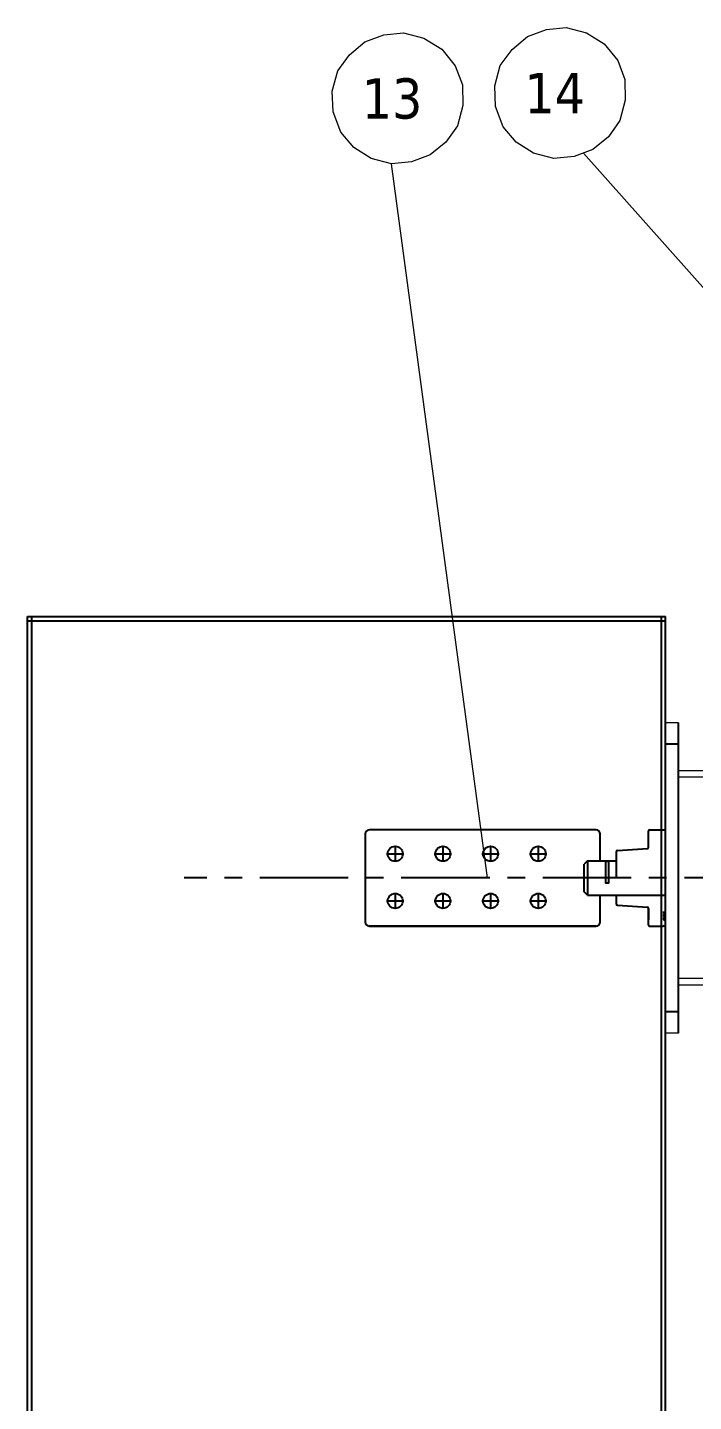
# Model space of a CAD drawing. Header units: millimetres. Extents: x 198976 to 421125, y -418833 to -203687.
# Drawn here: x 203983 to 204605, y -208543 to -207259 of the extents above; entities that cross this region are included whole.
import ezdxf

# ---------------------------------------------------------------- set-up
doc = ezdxf.new("R2010")
doc.units = ezdxf.units.MM
doc.header["$LTSCALE"] = 13
for name, pattern in [('ACAD_ISO02W100', [15, 12, -3]), ('CENTERX2', [101.6, 63.5, -12.7, 12.7, -12.7]), ('HIDDEN', [9.525, 6.35, -3.175])]:
    doc.linetypes.add(name, pattern=pattern)
for name, color, linetype in [('1', 4, 'Continuous'), ('4', 2, 'HIDDEN'), ('粗实线', 4, 'Continuous')]:
    doc.layers.add(name, color=color, linetype=linetype)
doc.layers.add('标注、文本', color=3, linetype='Continuous', lineweight=25)
doc.layers.add('铁心', color=3, linetype='Continuous', lineweight=0)
doc.styles.add('Tahoma_txtstyle_37.59_0_0', font='tahoma.ttf')

msp = doc.modelspace()

# ---------------------------------------------------------------- linework, layer by layer
at = {"layer": '1', "color": 1, "linetype": 'CENTERX2', "lineweight": -3, "ltscale": 0.1}
for p, q in [((204326.16, -208023.73), (204326.16, -208038.68)), ((204370.66, -208023.73), (204370.66, -208038.68)), ((204415.16, -208023.73), (204415.16, -208038.68)), ((204459.66, -208023.73), (204459.66, -208038.68)), ((204317.96, -208031.21), (204334.15, -208031.21)), ((204318.06, -208031.21), (204334.25, -208031.21)), ((204362.46, -208031.21), (204378.65, -208031.21)), ((204362.56, -208031.21), (204378.75, -208031.21)), ((204406.96, -208031.21), (204423.15, -208031.21)), ((204407.06, -208031.21), (204423.25, -208031.21)), ((204451.46, -208031.21), (204467.65, -208031.21)), ((204451.56, -208031.21), (204467.75, -208031.21)), ((204678.55, -208053.7), (204129.05, -208053.7)), ((204326.16, -208067.73), (204326.16, -208082.68)), ((204370.66, -208067.73), (204370.66, -208082.68)), ((204415.16, -208067.73), (204415.16, -208082.68)), ((204459.66, -208067.73), (204459.66, -208082.68)), ((204317.96, -208075.21), (204334.15, -208075.21)), ((204318.06, -208075.21), (204334.25, -208075.21)), ((204362.46, -208075.21), (204378.65, -208075.21)), ((204362.56, -208075.21), (204378.75, -208075.21)), ((204406.96, -208075.21), (204423.15, -208075.21)), ((204407.06, -208075.21), (204423.25, -208075.21)), ((204451.46, -208075.21), (204467.65, -208075.21)), ((204451.56, -208075.21), (204467.75, -208075.21))]:
    msp.add_line(p, q, dxfattribs=at)
at = {"layer": '1'}
msp.add_lwpolyline([(204525.55, -208038.25), (204522.55, -208038.25), (204522.55, -208058.25), (204525.55, -208058.25)], close=True, dxfattribs=at)
at = {"layer": '4', "color": 1, "ltscale": 5}
for p, q in [((204590.55, -207928.7), (204578.55, -207928.7)), ((204590.55, -207928.7), (204578.55, -207928.7)), ((204590.55, -208178.7), (204578.55, -208178.7))]:
    msp.add_line(p, q, dxfattribs=at)
at = {"layer": '标注、文本'}
for p, q in [((203982.92, -209749.7), (203982.92, -207809.7)), ((203982.92, -207809.7), (204578.55, -207809.7)), ((203986.92, -209749.7), (203986.92, -207809.7)), ((204574.55, -209749.7), (204574.55, -207809.7)), ((204578.55, -209749.7), (204578.55, -207809.7)), ((203982.92, -207813.7), (204578.55, -207813.7)), ((204578.55, -208198.7), (204578.55, -207908.7)), ((204590.55, -208198.7), (204590.55, -207908.7))]:
    msp.add_line(p, q, dxfattribs=at)
at = {"layer": '标注、文本', "color": 2, "linetype": 'ACAD_ISO02W100', "lineweight": 13}
for p, q in [((204590.55, -207908.7), (204578.55, -207908.7)), ((204678.55, -207953.7), (204590.55, -207953.7)), ((204678.55, -207959.7), (204590.55, -207959.7)), ((204678.55, -208147.7), (204590.55, -208147.7)), ((204678.55, -208153.7), (204590.55, -208153.7)), ((204590.55, -208198.7), (204578.55, -208198.7))]:
    msp.add_line(p, q, dxfattribs=at)
at = {"layer": '粗实线'}
for p, q in [((204298.16, -208012.71), (204298.16, -208094.71)), ((204513.55, -208008.72), (204302.06, -208008.72)), ((204517.55, -208037.72), (204517.55, -208012.72)), ((204517.55, -208037.72), (204517.55, -208012.72)), ((204562.55, -208025.26), (204562.55, -208009.7)), ((204562.55, -208025.27), (204562.55, -208014.7)), ((204562.55, -208025.28), (204562.55, -208014.72)), ((204563.55, -208008.7), (204577.55, -208008.7)), ((204578.55, -208053.7), (204578.55, -208009.7)), ((204578.55, -208053.7), (204578.55, -208009.7)), ((204578.55, -208053.7), (204578.55, -208013.7)), ((204578.55, -208053.7), (204578.55, -208013.7)), ((204578.55, -208053.72), (204578.55, -208013.72)), ((204578.55, -208053.72), (204578.55, -208013.72)), ((204532.55, -208053.7), (204532.55, -208029.14)), ((204532.55, -208053.72), (204532.55, -208029.15)), ((204533.49, -208028.14), (204561.62, -208026.27)), ((204533.49, -208028.15), (204561.62, -208026.28)), ((204505.55, -208037.72), (204502.55, -208040.72)), ((204505.55, -208037.72), (204502.55, -208040.72)), ((204502.55, -208066.72), (204502.55, -208040.72)), ((204502.55, -208066.72), (204502.55, -208040.72)), ((204505.55, -208037.72), (204505.55, -208069.72)), ((204505.55, -208037.72), (204532.55, -208037.72)), ((204505.55, -208037.72), (204505.55, -208069.72)), ((204505.55, -208069.72), (204502.55, -208066.72)), ((204505.55, -208069.72), (204502.55, -208066.72)), ((204505.55, -208069.72), (204578.55, -208069.72)), ((204517.55, -208094.72), (204517.55, -208069.72)), ((204532.55, -208078.27), (204532.55, -208069.7)), ((204532.55, -208078.28), (204532.55, -208069.72)), ((204533.49, -208079.27), (204561.62, -208081.14)), ((204533.49, -208079.28), (204561.62, -208081.15)), ((204562.55, -208097.7), (204562.55, -208082.13)), ((204562.55, -208082.14), (204562.55, -208092.7)), ((204562.55, -208082.15), (204562.55, -208092.72)), ((204576.5, -208084.96), (204576.5, -208086.9)), ((204576.5, -208086.9), (204577.05, -208086.9)), ((204577.05, -208087.85), (204576.5, -208087.85)), ((204577.05, -208087.85), (204576.5, -208087.85)), ((204576.5, -208087.85), (204576.5, -208089.8)), ((204576.5, -208089.8), (204577.05, -208089.8)), ((204577.05, -208090.75), (204576.5, -208090.75)), ((204577.05, -208090.75), (204576.5, -208090.75)), ((204576.5, -208090.75), (204576.5, -208092.69)), ((204576.5, -208092.69), (204577.05, -208092.69)), ((204301.82, -208098.7), (204513.55, -208098.72)), ((204513.55, -208098.72), (204301.82, -208098.7)), ((204563.55, -208098.7), (204576.07, -208098.7))]:
    msp.add_line(p, q, dxfattribs=at)
for centre in [(204326.16, -208031.18), (204370.66, -208031.18), (204415.16, -208031.18), (204459.66, -208031.18), (204326.16, -208075.18), (204370.66, -208075.18), (204415.16, -208075.18), (204459.66, -208075.18)]:
    msp.add_circle(centre, 7, dxfattribs=at)
for centre, radius, start, end in [((204302.16, -208012.71), 4, 90, 180), ((204513.55, -208012.72), 4, 0, 90), ((204563.55, -208009.7), 1, 90, 180), ((204577.55, -208009.7), 1, 0, 90), ((204533.55, -208029.14), 1, 93.81407, 180), ((204533.55, -208029.15), 1, 93.81407, 180), ((204561.55, -208025.26), 1, 273.81407, 0), ((204561.55, -208025.27), 1, 273.81407, 0), ((204561.55, -208025.28), 1, 273.81407, 0), ((204533.55, -208078.27), 1, 180, 266.18593), ((204533.55, -208078.28), 1, 180, 266.18593), ((204561.55, -208082.14), 1, 0, 86.18593), ((204561.55, -208082.13), 1, 0, 86.18593), ((204561.55, -208082.15), 1, 0, 86.18593), ((204302.16, -208094.71), 4, 180, 270), ((204513.55, -208094.72), 4, 270, 0), ((204563.55, -208097.7), 1, 180, 270), ((204576.07, -208097.7), 1, 270, 0)]:
    msp.add_arc(centre, radius, start, end, dxfattribs=at)
at = {"layer": '铁心'}
for points in [[(204426.89, -207352.2), (204419.82, -207333.33), (204419.06, -207313.94), (204424.13, -207295.02), (204435.23, -207279.91), (204449.49, -207267.86), (204467.31, -207261.39), (204485.69, -207259.48), (204504.61, -207264.55), (204521.28, -207274.75), (204533.83, -207290.46), (204540.56, -207308.14), (204540.9, -207327.41), (204535.83, -207346.34), (204525.14, -207361.55), (204510.48, -207373.5), (204493.06, -207380.07), (204474.28, -207381.88), (204455.35, -207376.81), (204439.09, -207366.72)], [(204275.23, -207357.19), (204268.16, -207338.32), (204267.4, -207318.93), (204272.47, -207300.01), (204283.57, -207284.9), (204297.82, -207272.85), (204315.65, -207266.38), (204334.02, -207264.47), (204352.95, -207269.54), (204369.62, -207279.74), (204382.17, -207295.45), (204388.9, -207313.12), (204389.24, -207332.4), (204384.17, -207351.32), (204373.48, -207366.54), (204358.82, -207378.48), (204341.4, -207385.06), (204322.62, -207386.86), (204303.69, -207381.79), (204287.43, -207371.7)]]:
    msp.add_lwpolyline(points, close=True, dxfattribs=at)
for points in [[(204412.27, -208053.7), (204322.62, -207386.86), (204322.62, -207386.86)], [(204992.39, -207928.26), (204501.77, -207376.79), (204501.77, -207376.79)]]:
    msp.add_lwpolyline(points, dxfattribs=at)

# ---------------------------------------------------------------- texts
at = {"layer": '铁心', "style": 'Tahoma_txtstyle_37.59_0_0'}
for s, p in [('13', (204295.05, -207344.54)), ('14', (204446.71, -207339.56))]:
    msp.add_text(s, height=37.589, dxfattribs=at).set_placement(p)

doc.saveas('drawing.dxf')
